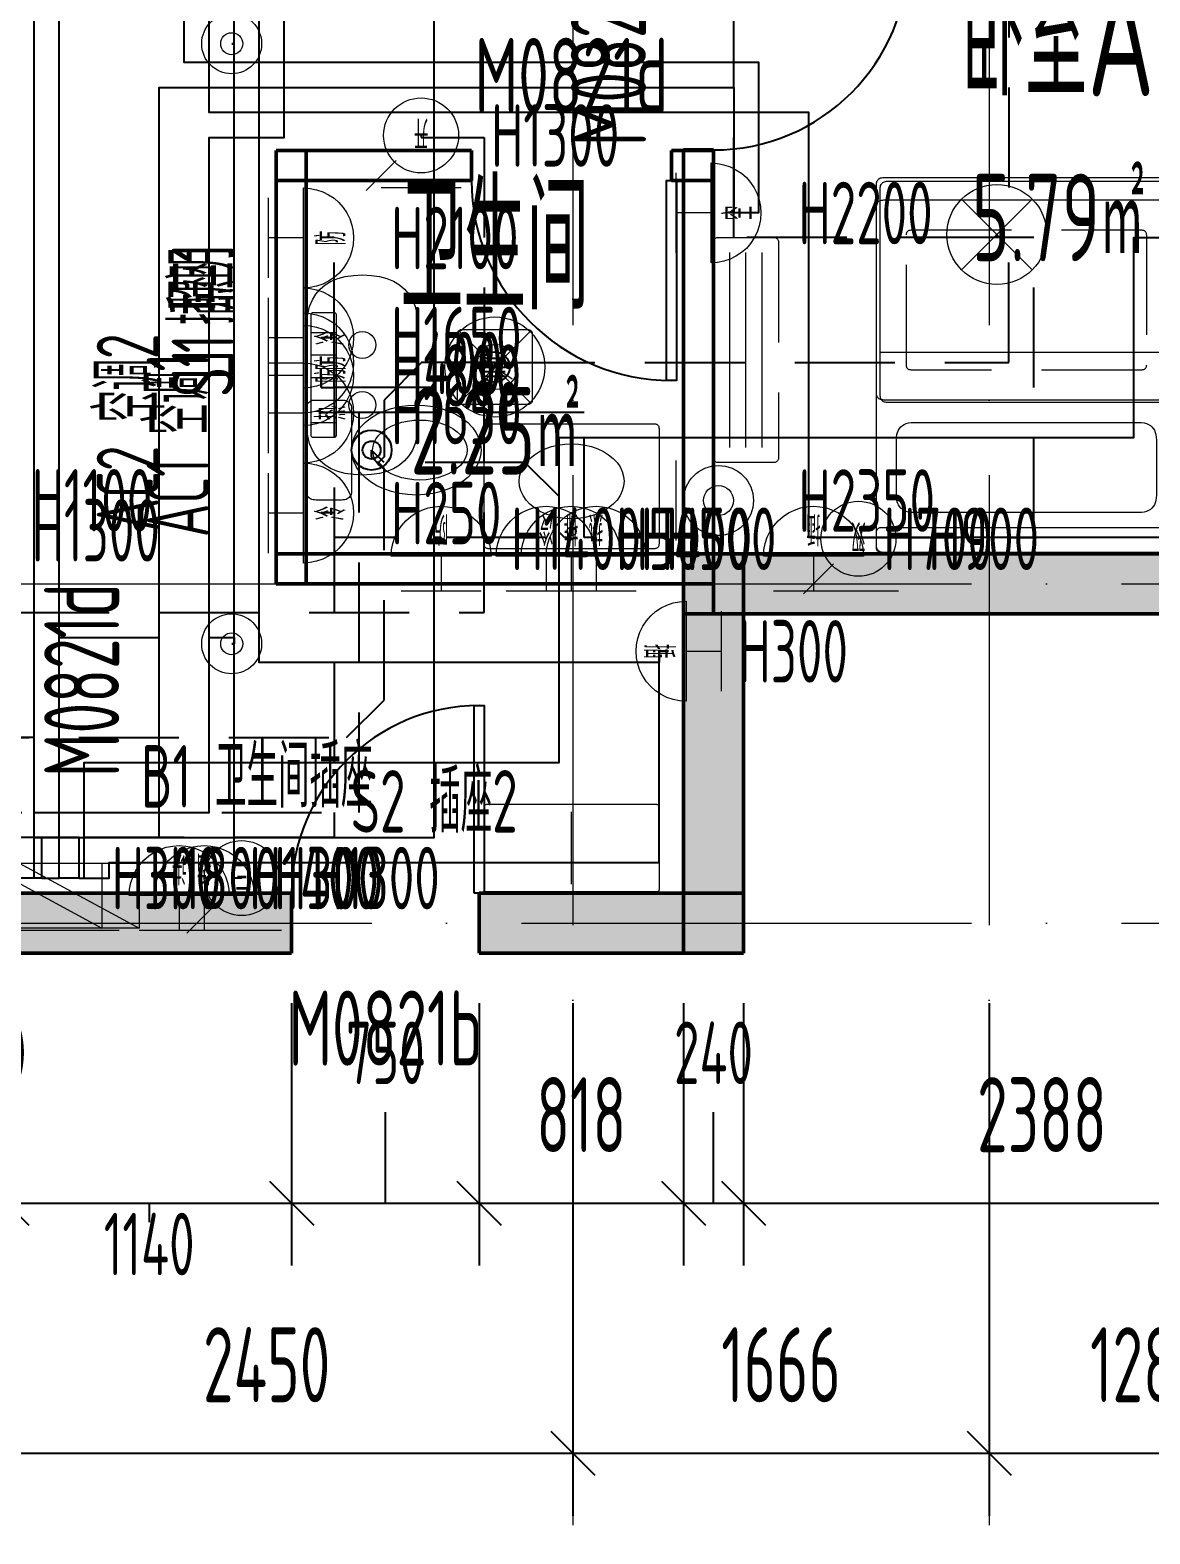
# Model space of a CAD drawing. Header units: millimetres. Extents: x -26062 to 33338, y -26608 to 15392.
# Drawn here: x 2533 to 7014, y -12535 to -6520 of the extents above; entities that cross this region are included whole.
import ezdxf
from ezdxf.enums import TextEntityAlignment as Align

# ---------------------------------------------------------------- set-up
doc = ezdxf.new("R2010")
doc.units = ezdxf.units.MM
doc.header["$LTSCALE"] = 100
doc.linetypes.add('CENTER', pattern=[24, 18, -3, 0, -3])
doc.linetypes.add('DASHED', pattern=[6, 4, -2])
for name, color, linetype, lineweight in [('AXIS', 1, 'CENTER', 13), ('DIM', 3, 'CONTINUOUS', 13), ('DOOR', 4, 'CONTINUOUS', 25), ('ELEC', 6, 'CONTINUOUS', 18), ('FURN', 8, 'CONTINUOUS', 13), ('MEP-COLD', 4, 'CONTINUOUS', 25), ('MEP-DRAIN', 8, 'DASHED', 25), ('MEP-HOT', 6, 'CONTINUOUS', 25), ('MEP-LIGHT', 30, 'CONTINUOUS', 25), ('MEP-POWER', 1, 'CONTINUOUS', 25), ('MEP-WEAK', 5, 'CONTINUOUS', 25), ('ROOM-TEXT', 7, 'CONTINUOUS', 25), ('STRUCT', 7, 'CONTINUOUS', 25), ('WALL', 7, 'CONTINUOUS', 50), ('WALL-HATCH', 7, 'CONTINUOUS', 13)]:
    doc.layers.add(name, color=color, linetype=linetype, lineweight=lineweight)
doc.styles.add('HZ', font='gbenor.shx', dxfattribs={"width": 0.7, "bigfont": 'gbcbig.shx'})
doc.dimstyles.new('GB', dxfattribs={"dimscale": 100, "dimtxt": 3, "dimasz": 1.25, "dimexe": 2.5, "dimexo": 2, "dimgap": 1, "dimtad": 1, "dimdec": 0, "dimtxsty": 'HZ', "dimtsz": 1.25, "dimcen": 2.5, "dimazin": 3, "dimtfac": 1, "dimtmove": 1, "dimatfit": 3})

# ---------------------------------------------------------------- blocks, each defined once
blk = doc.blocks.new('家具-单人床1.2m-10')
at = {"color": 0, "lineweight": -2}
blk.add_line((-585, -50), (585, -50), dxfattribs=at)
for points in [[(-570, 750), (570, 750), (574.79, 749.79), (579.17, 749.17), (583.13, 748.13), (586.67, 746.67), (589.79, 744.79), (592.5, 742.5), (594.79, 739.79), (596.67, 736.67), (598.13, 733.13), (599.17, 729.17), (599.79, 724.79), (600, 720), (600, -720), (599.79, -724.79), (599.17, -729.17), (598.13, -733.12), (596.67, -736.67), (594.79, -739.79), (592.5, -742.5), (589.79, -744.79), (586.67, -746.67), (583.13, -748.12), (579.17, -749.17), (574.79, -749.79), (570, -750), (-570, -750), (-574.79, -749.79), (-579.17, -749.17), (-583.12, -748.12), (-586.67, -746.67), (-589.79, -744.79), (-592.5, -742.5), (-594.79, -739.79), (-596.67, -736.67), (-598.12, -733.12), (-599.17, -729.17), (-599.79, -724.79), (-600, -720), (-600, 720), (-599.79, 724.79), (-599.17, 729.17), (-598.12, 733.13), (-596.67, 736.67), (-594.79, 739.79), (-592.5, 742.5), (-589.79, 744.79), (-586.67, 746.67), (-583.12, 748.13), (-579.17, 749.17), (-574.79, 749.79)], [(-580, 750), (580, 750), (583.19, 749.86), (586.11, 749.44), (588.75, 748.75), (591.11, 747.78), (593.19, 746.53), (595, 745), (596.53, 743.19), (597.78, 741.11), (598.75, 738.75), (599.44, 736.11), (599.86, 733.19), (600, 730), (600, 670), (599.86, 666.81), (599.44, 663.89), (598.75, 661.25), (597.78, 658.89), (596.53, 656.81), (595, 655), (593.19, 653.47), (591.11, 652.22), (588.75, 651.25), (586.11, 650.56), (583.19, 650.14), (580, 650), (-580, 650), (-583.19, 650.14), (-586.11, 650.56), (-588.75, 651.25), (-591.11, 652.22), (-593.19, 653.47), (-595, 655), (-596.53, 656.81), (-597.78, 658.89), (-598.75, 661.25), (-599.44, 663.89), (-599.86, 666.81), (-600, 670), (-600, 730), (-599.86, 733.19), (-599.44, 736.11), (-598.75, 738.75), (-597.78, 741.11), (-596.53, 743.19), (-595, 745), (-593.19, 746.53), (-591.11, 747.78), (-588.75, 748.75), (-586.11, 749.44), (-583.19, 749.86)], [(-450, 590), (450, 590), (461.18, 589.51), (471.39, 588.06), (480.63, 585.63), (488.89, 582.22), (496.18, 577.85), (502.5, 572.5), (507.85, 566.18), (512.22, 558.89), (515.63, 550.63), (518.06, 541.39), (519.51, 531.18), (520, 520), (520, 300), (519.51, 288.82), (518.06, 278.61), (515.63, 269.38), (512.22, 261.11), (507.85, 253.82), (502.5, 247.5), (496.18, 242.15), (488.89, 237.78), (480.63, 234.38), (471.39, 231.94), (461.18, 230.49), (450, 230), (-450, 230), (-461.18, 230.49), (-471.39, 231.94), (-480.62, 234.38), (-488.89, 237.78), (-496.18, 242.15), (-502.5, 247.5), (-507.85, 253.82), (-512.22, 261.11), (-515.62, 269.38), (-518.06, 278.61), (-519.51, 288.82), (-520, 300), (-520, 520), (-519.51, 531.18), (-518.06, 541.39), (-515.62, 550.63), (-512.22, 558.89), (-507.85, 566.18), (-502.5, 572.5), (-496.18, 577.85), (-488.89, 582.22), (-480.62, 585.63), (-471.39, 588.06), (-461.18, 589.51)], [(-555, 150), (555, 150), (559.79, 149.79), (564.17, 149.17), (568.13, 148.13), (571.67, 146.67), (574.79, 144.79), (577.5, 142.5), (579.79, 139.79), (581.67, 136.67), (583.13, 133.13), (584.17, 129.17), (584.79, 124.79), (585, 120), (585, -705), (584.79, -709.79), (584.17, -714.17), (583.13, -718.12), (581.67, -721.67), (579.79, -724.79), (577.5, -727.5), (574.79, -729.79), (571.67, -731.67), (568.13, -733.12), (564.17, -734.17), (559.79, -734.79), (555, -735), (-555, -735), (-559.79, -734.79), (-564.17, -734.17), (-568.12, -733.12), (-571.67, -731.67), (-574.79, -729.79), (-577.5, -727.5), (-579.79, -724.79), (-581.67, -721.67), (-583.12, -718.12), (-584.17, -714.17), (-584.79, -709.79), (-585, -705), (-585, 120), (-584.79, 124.79), (-584.17, 129.17), (-583.12, 133.13), (-581.67, 136.67), (-579.79, 139.79), (-577.5, 142.5), (-574.79, 144.79), (-571.67, 146.67), (-568.12, 148.13), (-564.17, 149.17), (-559.79, 149.79)]]:
    blk.add_lwpolyline(points, close=True, dxfattribs=at)
blk = doc.blocks.new('家具-挂机空调-3')
at = {"color": 0, "lineweight": -2}
for p, q in [((-390, 65), (390, 65)), ((-390, 0), (390, 0)), ((-390, -65), (390, -65))]:
    blk.add_line(p, q, dxfattribs=at)
at = {"color": 0, "linetype": 'DASHED', "lineweight": -2}
blk.add_lwpolyline([(-430, 130), (430, 130), (433.19, 129.86), (436.11, 129.44), (438.75, 128.75), (441.11, 127.78), (443.19, 126.53), (445, 125), (446.53, 123.19), (447.78, 121.11), (448.75, 118.75), (449.44, 116.11), (449.86, 113.19), (450, 110), (450, -110), (449.86, -113.19), (449.44, -116.11), (448.75, -118.75), (447.78, -121.11), (446.53, -123.19), (445, -125), (443.19, -126.53), (441.11, -127.78), (438.75, -128.75), (436.11, -129.44), (433.19, -129.86), (430, -130), (-430, -130), (-433.19, -129.86), (-436.11, -129.44), (-438.75, -128.75), (-441.11, -127.78), (-443.19, -126.53), (-445, -125), (-446.53, -123.19), (-447.78, -121.11), (-448.75, -118.75), (-449.44, -116.11), (-449.86, -113.19), (-450, -110), (-450, 110), (-449.86, 113.19), (-449.44, 116.11), (-448.75, 118.75), (-447.78, 121.11), (-446.53, 123.19), (-445, 125), (-443.19, 126.53), (-441.11, 127.78), (-438.75, 128.75), (-436.11, 129.44), (-433.19, 129.86)], close=True, dxfattribs=at)
blk = doc.blocks.new('家具-地毯-12')
at = {"color": 0, "lineweight": -2}
blk.add_lwpolyline([(-570, 400), (570, 400), (574.79, 399.79), (579.17, 399.17), (583.13, 398.13), (586.67, 396.67), (589.79, 394.79), (592.5, 392.5), (594.79, 389.79), (596.67, 386.67), (598.13, 383.13), (599.17, 379.17), (599.79, 374.79), (600, 370), (600, -370), (599.79, -374.79), (599.17, -379.17), (598.13, -383.12), (596.67, -386.67), (594.79, -389.79), (592.5, -392.5), (589.79, -394.79), (586.67, -396.67), (583.13, -398.12), (579.17, -399.17), (574.79, -399.79), (570, -400), (-570, -400), (-574.79, -399.79), (-579.17, -399.17), (-583.12, -398.12), (-586.67, -396.67), (-589.79, -394.79), (-592.5, -392.5), (-594.79, -389.79), (-596.67, -386.67), (-598.12, -383.12), (-599.17, -379.17), (-599.79, -374.79), (-600, -370), (-600, 370), (-599.79, 374.79), (-599.17, 379.17), (-598.12, 383.13), (-596.67, 386.67), (-594.79, 389.79), (-592.5, 392.5), (-589.79, 394.79), (-586.67, 396.67), (-583.12, 398.13), (-579.17, 399.17), (-574.79, 399.79)], close=True, dxfattribs=at)
at = {"color": 0, "linetype": 'DASHED', "lineweight": -2}
blk.add_lwpolyline([(-460, 280), (460, 280), (463.19, 279.86), (466.11, 279.44), (468.75, 278.75), (471.11, 277.78), (473.19, 276.53), (475, 275), (476.53, 273.19), (477.78, 271.11), (478.75, 268.75), (479.44, 266.11), (479.86, 263.19), (480, 260), (480, -260), (479.86, -263.19), (479.44, -266.11), (478.75, -268.75), (477.78, -271.11), (476.53, -273.19), (475, -275), (473.19, -276.53), (471.11, -277.78), (468.75, -278.75), (466.11, -279.44), (463.19, -279.86), (460, -280), (-460, -280), (-463.19, -279.86), (-466.11, -279.44), (-468.75, -278.75), (-471.11, -277.78), (-473.19, -276.53), (-475, -275), (-476.53, -273.19), (-477.78, -271.11), (-478.75, -268.75), (-479.44, -266.11), (-479.86, -263.19), (-480, -260), (-480, 260), (-479.86, 263.19), (-479.44, 266.11), (-478.75, 268.75), (-477.78, 271.11), (-476.53, 273.19), (-475, 275), (-473.19, 276.53), (-471.11, 277.78), (-468.75, 278.75), (-466.11, 279.44), (-463.19, 279.86)], close=True, dxfattribs=at)
blk = doc.blocks.new('家具-鞋柜-20')
at = {"color": 0, "lineweight": -2}
blk.add_line((0, 145), (0, -145), dxfattribs=at)
blk.add_lwpolyline([(-340, 175), (340, 175), (341.6, 174.93), (343.06, 174.72), (344.38, 174.38), (345.56, 173.89), (346.6, 173.26), (347.5, 172.5), (348.26, 171.6), (348.89, 170.56), (349.38, 169.38), (349.72, 168.06), (349.93, 166.6), (350, 165), (350, -165), (349.93, -166.6), (349.72, -168.06), (349.38, -169.37), (348.89, -170.56), (348.26, -171.6), (347.5, -172.5), (346.6, -173.26), (345.56, -173.89), (344.38, -174.37), (343.06, -174.72), (341.6, -174.93), (340, -175), (-340, -175), (-341.6, -174.93), (-343.06, -174.72), (-344.37, -174.37), (-345.56, -173.89), (-346.6, -173.26), (-347.5, -172.5), (-348.26, -171.6), (-348.89, -170.56), (-349.37, -169.37), (-349.72, -168.06), (-349.93, -166.6), (-350, -165), (-350, 165), (-349.93, 166.6), (-349.72, 168.06), (-349.37, 169.38), (-348.89, 170.56), (-348.26, 171.6), (-347.5, 172.5), (-346.6, 173.26), (-345.56, 173.89), (-344.37, 174.38), (-343.06, 174.72), (-341.6, 174.93)], close=True, dxfattribs=at)
blk = doc.blocks.new('家具-马桶-22')
at = {"color": 0, "lineweight": -2}
for points in [[(-160, 350), (160, 350), (166.39, 349.72), (172.22, 348.89), (177.5, 347.5), (182.22, 345.56), (186.39, 343.06), (190, 340), (193.06, 336.39), (195.56, 332.22), (197.5, 327.5), (198.89, 322.22), (199.72, 316.39), (200, 310), (200, 208), (199.72, 201.61), (198.89, 195.78), (197.5, 190.5), (195.56, 185.78), (193.06, 181.61), (190, 178), (186.39, 174.94), (182.22, 172.44), (177.5, 170.5), (172.22, 169.11), (166.39, 168.28), (160, 168), (-160, 168), (-166.39, 168.28), (-172.22, 169.11), (-177.5, 170.5), (-182.22, 172.44), (-186.39, 174.94), (-190, 178), (-193.06, 181.61), (-195.56, 185.78), (-197.5, 190.5), (-198.89, 195.78), (-199.72, 201.61), (-200, 208), (-200, 310), (-199.72, 316.39), (-198.89, 322.22), (-197.5, 327.5), (-195.56, 332.22), (-193.06, 336.39), (-190, 340), (-186.39, 343.06), (-182.22, 345.56), (-177.5, 347.5), (-172.22, 348.89), (-166.39, 349.72)], [(180, -91), (178.46, -124.81), (173.87, -158.03), (166.3, -190.12), (155.88, -220.5), (142.8, -248.67), (127.28, -274.14), (109.58, -296.48), (90, -315.3), (68.88, -330.28), (46.59, -341.17), (23.49, -347.78), (0, -350), (-23.49, -347.78), (-46.59, -341.17), (-68.88, -330.28), (-90, -315.3), (-109.58, -296.48), (-127.28, -274.14), (-142.8, -248.67), (-155.88, -220.5), (-166.3, -190.12), (-173.87, -158.03), (-178.46, -124.81), (-180, -91), (-178.46, -57.19), (-173.87, -23.97), (-166.3, 8.12), (-155.88, 38.5), (-142.8, 66.67), (-127.28, 92.14), (-109.58, 114.48), (-90, 133.3), (-68.88, 148.28), (-46.59, 159.17), (-23.49, 165.78), (0, 168), (23.49, 165.78), (46.59, 159.17), (68.88, 148.28), (90, 133.3), (109.58, 114.48), (127.28, 92.14), (142.8, 66.67), (155.88, 38.5), (166.3, 8.12), (173.87, -23.97), (178.46, -57.19)], [(120, -105), (118.97, -129.67), (115.91, -153.92), (110.87, -177.33), (103.92, -199.5), (95.2, -220.06), (84.85, -238.64), (73.05, -254.94), (60, -268.68), (45.92, -279.61), (31.06, -287.56), (15.66, -292.38), (0, -294), (-15.66, -292.38), (-31.06, -287.56), (-45.92, -279.61), (-60, -268.68), (-73.05, -254.94), (-84.85, -238.64), (-95.2, -220.06), (-103.92, -199.5), (-110.87, -177.33), (-115.91, -153.92), (-118.97, -129.67), (-120, -105), (-118.97, -80.33), (-115.91, -56.08), (-110.87, -32.67), (-103.92, -10.5), (-95.2, 10.06), (-84.85, 28.64), (-73.05, 44.94), (-60, 58.68), (-45.92, 69.61), (-31.06, 77.56), (-15.66, 82.38), (0, 84), (15.66, 82.38), (31.06, 77.56), (45.92, 69.61), (60, 58.68), (73.05, 44.94), (84.85, 28.64), (95.2, 10.06), (103.92, -10.5), (110.87, -32.67), (115.91, -56.08), (118.97, -80.33)]]:
    blk.add_lwpolyline(points, close=True, dxfattribs=at)
blk = doc.blocks.new('家具-浴室柜-23')
at = {"color": 0, "lineweight": -2}
blk.add_line((-297.5, 275), (297.5, 275), dxfattribs=at)
for points in [[(-330, 250), (330, 250), (333.19, 249.86), (336.11, 249.44), (338.75, 248.75), (341.11, 247.78), (343.19, 246.53), (345, 245), (346.53, 243.19), (347.78, 241.11), (348.75, 238.75), (349.44, 236.11), (349.86, 233.19), (350, 230), (350, -230), (349.86, -233.19), (349.44, -236.11), (348.75, -238.75), (347.78, -241.11), (346.53, -243.19), (345, -245), (343.19, -246.53), (341.11, -247.78), (338.75, -248.75), (336.11, -249.44), (333.19, -249.86), (330, -250), (-330, -250), (-333.19, -249.86), (-336.11, -249.44), (-338.75, -248.75), (-341.11, -247.78), (-343.19, -246.53), (-345, -245), (-346.53, -243.19), (-347.78, -241.11), (-348.75, -238.75), (-349.44, -236.11), (-349.86, -233.19), (-350, -230), (-350, 230), (-349.86, 233.19), (-349.44, 236.11), (-348.75, 238.75), (-347.78, 241.11), (-346.53, 243.19), (-345, 245), (-343.19, 246.53), (-341.11, 247.78), (-338.75, 248.75), (-336.11, 249.44), (-333.19, 249.86)], [(210, -20), (208.2, -39.58), (202.84, -58.82), (194.01, -77.4), (181.87, -95), (166.6, -111.31), (148.49, -126.07), (127.84, -139), (105, -149.9), (80.36, -158.58), (54.35, -164.89), (27.41, -168.72), (0, -170), (-27.41, -168.72), (-54.35, -164.89), (-80.36, -158.58), (-105, -149.9), (-127.84, -139), (-148.49, -126.07), (-166.6, -111.31), (-181.87, -95), (-194.01, -77.4), (-202.84, -58.82), (-208.2, -39.58), (-210, -20), (-208.2, -0.42), (-202.84, 18.82), (-194.01, 37.4), (-181.87, 55), (-166.6, 71.31), (-148.49, 86.07), (-127.84, 99), (-105, 109.9), (-80.36, 118.58), (-54.35, 124.89), (-27.41, 128.72), (0, 130), (27.41, 128.72), (54.35, 124.89), (80.36, 118.58), (105, 109.9), (127.84, 99), (148.49, 86.07), (166.6, 71.31), (181.87, 55), (194.01, 37.4), (202.84, 18.82), (208.2, -0.42)]]:
    blk.add_lwpolyline(points, close=True, dxfattribs=at)
blk.add_circle((0, 180), 18, dxfattribs=at)
blk = doc.blocks.new('家具-电热水器-24')
at = {"color": 0, "linetype": 'DASHED', "lineweight": -2}
blk.add_lwpolyline([(-175, 225), (175, 225), (210.94, 223.44), (243.75, 218.75), (273.44, 210.94), (300, 200), (323.44, 185.94), (343.75, 168.75), (360.94, 148.44), (375, 125), (385.94, 98.44), (393.75, 68.75), (398.44, 35.94), (400, 0), (398.44, -35.94), (393.75, -68.75), (385.94, -98.44), (375, -125), (360.94, -148.44), (343.75, -168.75), (323.44, -185.94), (300, -200), (273.44, -210.94), (243.75, -218.75), (210.94, -223.44), (175, -225), (-175, -225), (-210.94, -223.44), (-243.75, -218.75), (-273.44, -210.94), (-300, -200), (-323.44, -185.94), (-343.75, -168.75), (-360.94, -148.44), (-375, -125), (-385.94, -98.44), (-393.75, -68.75), (-398.44, -35.94), (-400, 0), (-398.44, 35.94), (-393.75, 68.75), (-385.94, 98.44), (-375, 125), (-360.94, 148.44), (-343.75, 168.75), (-323.44, 185.94), (-300, 200), (-273.44, 210.94), (-243.75, 218.75), (-210.94, 223.44)], close=True, dxfattribs=at)
at = {"color": 0, "lineweight": -2}
for centre in [(-120, 0), (120, 0)]:
    blk.add_circle(centre, 54, dxfattribs=at)
blk = doc.blocks.new('家具-风暖浴霸-25')
at = {"color": 0, "lineweight": -2}
for q in [(47.43, 69.33), (-69.33, 47.43), (-47.43, -69.33), (69.33, -47.43)]:
    blk.add_line((0, 0), q, dxfattribs=at)
at = {"color": 0, "linetype": 'DASHED', "lineweight": -2}
blk.add_lwpolyline([(-130, 150), (130, 150), (133.19, 149.86), (136.11, 149.44), (138.75, 148.75), (141.11, 147.78), (143.19, 146.53), (145, 145), (146.53, 143.19), (147.78, 141.11), (148.75, 138.75), (149.44, 136.11), (149.86, 133.19), (150, 130), (150, -130), (149.86, -133.19), (149.44, -136.11), (148.75, -138.75), (147.78, -141.11), (146.53, -143.19), (145, -145), (143.19, -146.53), (141.11, -147.78), (138.75, -148.75), (136.11, -149.44), (133.19, -149.86), (130, -150), (-130, -150), (-133.19, -149.86), (-136.11, -149.44), (-138.75, -148.75), (-141.11, -147.78), (-143.19, -146.53), (-145, -145), (-146.53, -143.19), (-147.78, -141.11), (-148.75, -138.75), (-149.44, -136.11), (-149.86, -133.19), (-150, -130), (-150, 130), (-149.86, 133.19), (-149.44, 136.11), (-148.75, 138.75), (-147.78, 141.11), (-146.53, 143.19), (-145, 145), (-143.19, 146.53), (-141.11, 147.78), (-138.75, 148.75), (-136.11, 149.44), (-133.19, 149.86)], close=True, dxfattribs=at)
at = {"color": 0, "lineweight": -2}
blk.add_circle((0, 0), 90, dxfattribs=at)
blk = doc.blocks.new('家具-电热毛巾架-26')
at = {"color": 0, "lineweight": -2}
for p, q in [((-190, 50), (-190, -50)), ((-100, 50), (-100, -50)), ((-10, 50), (-10, -50)), ((80, 50), (80, -50)), ((170, 50), (170, -50))]:
    blk.add_line(p, q, dxfattribs=at)
blk.add_lwpolyline([(-240, 50), (240, 50), (241.6, 49.93), (243.06, 49.72), (244.38, 49.38), (245.56, 48.89), (246.6, 48.26), (247.5, 47.5), (248.26, 46.6), (248.89, 45.56), (249.38, 44.38), (249.72, 43.06), (249.93, 41.6), (250, 40), (250, -40), (249.93, -41.6), (249.72, -43.06), (249.38, -44.37), (248.89, -45.56), (248.26, -46.6), (247.5, -47.5), (246.6, -48.26), (245.56, -48.89), (244.38, -49.37), (243.06, -49.72), (241.6, -49.93), (240, -50), (-240, -50), (-241.6, -49.93), (-243.06, -49.72), (-244.37, -49.37), (-245.56, -48.89), (-246.6, -48.26), (-247.5, -47.5), (-248.26, -46.6), (-248.89, -45.56), (-249.37, -44.37), (-249.72, -43.06), (-249.93, -41.6), (-250, -40), (-250, 40), (-249.93, 41.6), (-249.72, 43.06), (-249.37, 44.38), (-248.89, 45.56), (-248.26, 46.6), (-247.5, 47.5), (-246.6, 48.26), (-245.56, 48.89), (-244.37, 49.38), (-243.06, 49.72), (-241.6, 49.93)], close=True, dxfattribs=at)
blk = doc.blocks.new('*D38')
at = {"color": 0, "lineweight": -2}
for p, q in [((2320, -10412), (2320, -11462)), ((2440, -10412), (2440, -11462)), ((2380, -11212), (2380, -10848.36)), ((2231.61, -11123.61), (2408.39, -11300.39)), ((2351.61, -11123.61), (2528.39, -11300.39)), ((2320, -11212), (2440, -11212))]:
    blk.add_line(p, q, dxfattribs=at)
at = {"color": 0, "lineweight": -2, "style": 'HZ', "width": 0.7}
blk.add_text('120', height=250, dxfattribs=at).set_placement((2380, -10810.86), align=Align.BOTTOM_CENTER)
blk = doc.blocks.new('*D39')
at = {"color": 0, "lineweight": -2}
for p, q in [((2440, -10412), (2440, -11462)), ((3580, -10412), (3580, -11462)), ((2351.61, -11123.61), (2528.39, -11300.39)), ((3491.61, -11123.61), (3668.39, -11300.39)), ((2440, -11212), (3580, -11212)), ((3010, -11212), (3010, -11288.14))]:
    blk.add_line(p, q, dxfattribs=at)
at = {"color": 0, "lineweight": -2, "style": 'HZ', "width": 0.7}
blk.add_text('1140', height=250, dxfattribs=at).set_placement((3010, -11575.64), align=Align.BOTTOM_CENTER)
blk = doc.blocks.new('*D40')
at = {"color": 0, "lineweight": -2}
for p, q in [((3580, -10412), (3580, -11462)), ((4330, -10412), (4330, -11462)), ((3955, -11212), (3955, -10848.36)), ((3491.61, -11123.61), (3668.39, -11300.39)), ((4241.61, -11123.61), (4418.39, -11300.39)), ((3580, -11212), (4330, -11212))]:
    blk.add_line(p, q, dxfattribs=at)
at = {"color": 0, "lineweight": -2, "style": 'HZ', "width": 0.7}
blk.add_text('750', height=250, dxfattribs=at).set_placement((3955, -10810.86), align=Align.BOTTOM_CENTER)
blk = doc.blocks.new('*D41')
at = {"color": 0, "lineweight": -2}
for p, q in [((4330, -10412), (4330, -11462)), ((5148, -10412), (5148, -11462)), ((4241.61, -11123.61), (4418.39, -11300.39)), ((5059.61, -11123.61), (5236.39, -11300.39)), ((4330, -11212), (5148, -11212))]:
    blk.add_line(p, q, dxfattribs=at)
at = {"color": 0, "lineweight": -2, "style": 'HZ', "width": 0.7}
blk.add_text('818', height=300, dxfattribs=at).set_placement((4739, -11098.36), align=Align.BOTTOM_CENTER)
blk = doc.blocks.new('*D42')
at = {"color": 0, "lineweight": -2}
for p, q in [((5148, -10412), (5148, -11462)), ((5388, -10412), (5388, -11462)), ((5268, -11212), (5268, -10848.36)), ((5059.61, -11123.61), (5236.39, -11300.39)), ((5299.61, -11123.61), (5476.39, -11300.39)), ((5148, -11212), (5388, -11212))]:
    blk.add_line(p, q, dxfattribs=at)
at = {"color": 0, "lineweight": -2, "style": 'HZ', "width": 0.7}
blk.add_text('240', height=250, dxfattribs=at).set_placement((5268, -10810.86), align=Align.BOTTOM_CENTER)
blk = doc.blocks.new('*D43')
at = {"color": 0, "lineweight": -2}
for p, q in [((5388, -10412), (5388, -11462)), ((7776, -10412), (7776, -11462)), ((5299.61, -11123.61), (5476.39, -11300.39)), ((7687.61, -11123.61), (7864.39, -11300.39)), ((5388, -11212), (7776, -11212))]:
    blk.add_line(p, q, dxfattribs=at)
at = {"color": 0, "lineweight": -2, "style": 'HZ', "width": 0.7}
blk.add_text('2388', height=300, dxfattribs=at).set_placement((6582, -11098.36), align=Align.BOTTOM_CENTER)
blk = doc.blocks.new('*D44')
at = {"color": 0, "lineweight": -2}
for p, q in [((0, -10412), (0, -13462)), ((7776, -10412), (7776, -13462)), ((-88.39, -13123.61), (88.39, -13300.39)), ((7687.61, -13123.61), (7864.39, -13300.39)), ((0, -13212), (7776, -13212))]:
    blk.add_line(p, q, dxfattribs=at)
at = {"color": 0, "lineweight": -2, "style": 'HZ', "width": 0.7}
blk.add_text('7776', height=300, dxfattribs=at).set_placement((3888, -13098.36), align=Align.BOTTOM_CENTER)
blk = doc.blocks.new('*D57')
at = {"color": 0, "lineweight": -2}
for p, q in [((2255, -10412), (2255, -12462)), ((4705, -10412), (4705, -12462)), ((2166.61, -12123.61), (2343.39, -12300.39)), ((4616.61, -12123.61), (4793.39, -12300.39)), ((2255, -12212), (4705, -12212))]:
    blk.add_line(p, q, dxfattribs=at)
at = {"color": 0, "lineweight": -2, "style": 'HZ', "width": 0.7}
blk.add_text('2450', height=300, dxfattribs=at).set_placement((3480, -12098.36), align=Align.BOTTOM_CENTER)
blk = doc.blocks.new('*D59')
at = {"color": 0, "lineweight": -2}
for p, q in [((4705, -10412), (4705, -12462)), ((6371, -10412), (6371, -12462)), ((4616.61, -12123.61), (4793.39, -12300.39)), ((6282.61, -12123.61), (6459.39, -12300.39)), ((4705, -12212), (6371, -12212))]:
    blk.add_line(p, q, dxfattribs=at)
at = {"color": 0, "lineweight": -2, "style": 'HZ', "width": 0.7}
blk.add_text('1666', height=300, dxfattribs=at).set_placement((5538, -12098.36), align=Align.BOTTOM_CENTER)
blk = doc.blocks.new('*D61')
at = {"color": 0, "lineweight": -2}
for p, q in [((6371, -10412), (6371, -12462)), ((7656, -10412), (7656, -12462)), ((6282.61, -12123.61), (6459.39, -12300.39)), ((7567.61, -12123.61), (7744.39, -12300.39)), ((6371, -12212), (7656, -12212))]:
    blk.add_line(p, q, dxfattribs=at)
at = {"color": 0, "lineweight": -2, "style": 'HZ', "width": 0.7}
blk.add_text('1285', height=300, dxfattribs=at).set_placement((7013.5, -12098.36), align=Align.BOTTOM_CENTER)

msp = doc.modelspace()

# ---------------------------------------------------------------- hatches: boundary and pattern name
at = {"layer": 'WALL-HATCH'}
for points in [[(5148, -8615), (5388, -8615), (5388, -8855), (5148, -8855)], [(5148, -8615), (7776, -8615), (7776, -8855), (5148, -8855)], [(5388, -8615), (5388, -10212), (5148, -10212), (5148, -8615)], [(2320, -9972), (3580, -9972), (3580, -10212), (2320, -10212)], [(4330, -9972), (5388, -9972), (5388, -10212), (4330, -10212)]]:
    msp.add_hatch(color=256, dxfattribs=at).paths.add_polyline_path(points)

# ---------------------------------------------------------------- linework, layer by layer
at = {"layer": 'AXIS'}
for p, q in [((4705, 3700), (4705, -13912)), ((6371, 3700), (6371, -13912)), ((-2700, -8735), (11476, -8735)), ((-2700, -10092), (11476, -10092))]:
    msp.add_line(p, q, dxfattribs=at)
at = {"layer": 'DOOR'}
for p, q in [((4300, -7002), (4300, -7122)), ((5100, -7002), (5100, -7122)), ((5268, -7000), (5148, -7000)), ((3580, -9972), (3580, -10212)), ((4330, -9972), (4330, -10212))]:
    msp.add_line(p, q, dxfattribs=at)
for points in [[(5120, -7122), (5120, -7922), (5080, -7922), (5080, -7122)], [(4310, -9972), (4310, -9222), (4350, -9222), (4350, -9972)]]:
    msp.add_lwpolyline(points, close=True, dxfattribs=at)
for centre, radius, start, end in [((5268, -6220), 780, 270, 0), ((5100, -7122), 800, 180, 270), ((4330, -9972), 750, 90, 180)]:
    msp.add_arc(centre, radius, start, end, dxfattribs=at)
at = {"layer": 'ELEC'}
for p, q in [((3998, -7042), (3878, -7162)), ((5118, -7412), (5118, -7092)), ((4258, -7152), (3938, -7152)), ((3488, -7512), (3488, -7192)), ((6262, -7198), (6542, -7478)), ((6542, -7198), (6262, -7478)), ((5258, -7252), (5118, -7252)), ((3628, -7352), (3488, -7352)), ((3488, -7912), (3488, -7592)), ((3488, -8012), (3488, -7692)), ((3488, -8062), (3488, -7742)), ((3628, -7752), (3488, -7752)), ((4253, -7728), (4533, -8008)), ((4533, -7728), (4253, -8008)), ((3628, -7852), (3488, -7852)), ((3488, -8212), (3488, -7892)), ((3628, -7902), (3488, -7902)), ((3628, -8052), (3488, -8052)), ((3488, -8612), (3488, -8292)), ((5118, -8562), (5118, -8242)), ((3628, -8452), (3488, -8452)), ((4178, -8625), (4178, -8765)), ((4598, -8625), (4598, -8765)), ((4698, -8625), (4698, -8765)), ((4798, -8625), (4798, -8765)), ((5748, -8655), (5628, -8775)), ((5668, -8625), (5668, -8765)), ((4338, -8765), (4018, -8765)), ((4758, -8765), (4438, -8765)), ((4858, -8765), (4538, -8765)), ((4958, -8765), (4638, -8765)), ((5828, -8765), (5508, -8765)), ((6008, -8765), (5688, -8765)), ((5298, -8845), (5298, -9165)), ((5158, -9005), (5298, -9005)), ((3130, -9982), (3130, -10122)), ((3230, -9982), (3230, -10122)), ((3280, -10012), (3160, -10132)), ((2740, -10122), (2420, -10122)), ((2890, -10122), (2570, -10122)), ((3290, -10122), (2970, -10122)), ((3390, -10122), (3070, -10122)), ((3540, -10122), (3220, -10122))]:
    msp.add_line(p, q, dxfattribs=at)
for points in [[(5258, -7452), (5258, -7052), (5284.11, -7053.71), (5309.76, -7058.81), (5334.54, -7067.22), (5358, -7078.79), (5379.75, -7093.33), (5399.42, -7110.58), (5416.67, -7130.25), (5431.21, -7152), (5442.78, -7175.46), (5451.19, -7200.24), (5456.29, -7225.89), (5458, -7252), (5456.29, -7278.11), (5451.19, -7303.76), (5442.78, -7328.54), (5431.21, -7352), (5416.67, -7373.75), (5399.42, -7393.42), (5379.75, -7410.67), (5358, -7425.21), (5334.54, -7436.78), (5309.76, -7445.19), (5284.11, -7450.29)], [(3628, -7552), (3628, -7152), (3654.11, -7153.71), (3679.76, -7158.81), (3704.54, -7167.22), (3728, -7178.79), (3749.75, -7193.33), (3769.42, -7210.58), (3786.67, -7230.25), (3801.21, -7252), (3812.78, -7275.46), (3821.19, -7300.24), (3826.29, -7325.89), (3828, -7352), (3826.29, -7378.11), (3821.19, -7403.76), (3812.78, -7428.54), (3801.21, -7452), (3786.67, -7473.75), (3769.42, -7493.42), (3749.75, -7510.67), (3728, -7525.21), (3704.54, -7536.78), (3679.76, -7545.19), (3654.11, -7550.29)], [(3628, -7952), (3628, -7552), (3654.11, -7553.71), (3679.76, -7558.81), (3704.54, -7567.22), (3728, -7578.79), (3749.75, -7593.33), (3769.42, -7610.58), (3786.67, -7630.25), (3801.21, -7652), (3812.78, -7675.46), (3821.19, -7700.24), (3826.29, -7725.89), (3828, -7752), (3826.29, -7778.11), (3821.19, -7803.76), (3812.78, -7828.54), (3801.21, -7852), (3786.67, -7873.75), (3769.42, -7893.42), (3749.75, -7910.67), (3728, -7925.21), (3704.54, -7936.78), (3679.76, -7945.19), (3654.11, -7950.29)], [(3628, -8052), (3628, -7652), (3654.11, -7653.71), (3679.76, -7658.81), (3704.54, -7667.22), (3728, -7678.79), (3749.75, -7693.33), (3769.42, -7710.58), (3786.67, -7730.25), (3801.21, -7752), (3812.78, -7775.46), (3821.19, -7800.24), (3826.29, -7825.89), (3828, -7852), (3826.29, -7878.11), (3821.19, -7903.76), (3812.78, -7928.54), (3801.21, -7952), (3786.67, -7973.75), (3769.42, -7993.42), (3749.75, -8010.67), (3728, -8025.21), (3704.54, -8036.78), (3679.76, -8045.19), (3654.11, -8050.29)], [(3628, -8102), (3628, -7702), (3654.11, -7703.71), (3679.76, -7708.81), (3704.54, -7717.22), (3728, -7728.79), (3749.75, -7743.33), (3769.42, -7760.58), (3786.67, -7780.25), (3801.21, -7802), (3812.78, -7825.46), (3821.19, -7850.24), (3826.29, -7875.89), (3828, -7902), (3826.29, -7928.11), (3821.19, -7953.76), (3812.78, -7978.54), (3801.21, -8002), (3786.67, -8023.75), (3769.42, -8043.42), (3749.75, -8060.67), (3728, -8075.21), (3704.54, -8086.78), (3679.76, -8095.19), (3654.11, -8100.29)], [(3628, -8252), (3628, -7852), (3654.11, -7853.71), (3679.76, -7858.81), (3704.54, -7867.22), (3728, -7878.79), (3749.75, -7893.33), (3769.42, -7910.58), (3786.67, -7930.25), (3801.21, -7952), (3812.78, -7975.46), (3821.19, -8000.24), (3826.29, -8025.89), (3828, -8052), (3826.29, -8078.11), (3821.19, -8103.76), (3812.78, -8128.54), (3801.21, -8152), (3786.67, -8173.75), (3769.42, -8193.42), (3749.75, -8210.67), (3728, -8225.21), (3704.54, -8236.78), (3679.76, -8245.19), (3654.11, -8250.29)], [(3628, -8652), (3628, -8252), (3654.11, -8253.71), (3679.76, -8258.81), (3704.54, -8267.22), (3728, -8278.79), (3749.75, -8293.33), (3769.42, -8310.58), (3786.67, -8330.25), (3801.21, -8352), (3812.78, -8375.46), (3821.19, -8400.24), (3826.29, -8425.89), (3828, -8452), (3826.29, -8478.11), (3821.19, -8503.76), (3812.78, -8528.54), (3801.21, -8552), (3786.67, -8573.75), (3769.42, -8593.42), (3749.75, -8610.67), (3728, -8625.21), (3704.54, -8636.78), (3679.76, -8645.19), (3654.11, -8650.29)], [(4378, -8625), (3978, -8625), (3979.71, -8598.89), (3984.81, -8573.24), (3993.22, -8548.46), (4004.79, -8525), (4019.33, -8503.25), (4036.58, -8483.58), (4056.25, -8466.33), (4078, -8451.79), (4101.46, -8440.22), (4126.24, -8431.81), (4151.89, -8426.71), (4178, -8425), (4204.11, -8426.71), (4229.76, -8431.81), (4254.54, -8440.22), (4278, -8451.79), (4299.75, -8466.33), (4319.42, -8483.58), (4336.67, -8503.25), (4351.21, -8525), (4362.78, -8548.46), (4371.19, -8573.24), (4376.29, -8598.89)], [(4798, -8625), (4398, -8625), (4399.71, -8598.89), (4404.81, -8573.24), (4413.22, -8548.46), (4424.79, -8525), (4439.33, -8503.25), (4456.58, -8483.58), (4476.25, -8466.33), (4498, -8451.79), (4521.46, -8440.22), (4546.24, -8431.81), (4571.89, -8426.71), (4598, -8425), (4624.11, -8426.71), (4649.76, -8431.81), (4674.54, -8440.22), (4698, -8451.79), (4719.75, -8466.33), (4739.42, -8483.58), (4756.67, -8503.25), (4771.21, -8525), (4782.78, -8548.46), (4791.19, -8573.24), (4796.29, -8598.89)], [(4898, -8625), (4498, -8625), (4499.71, -8598.89), (4504.81, -8573.24), (4513.22, -8548.46), (4524.79, -8525), (4539.33, -8503.25), (4556.58, -8483.58), (4576.25, -8466.33), (4598, -8451.79), (4621.46, -8440.22), (4646.24, -8431.81), (4671.89, -8426.71), (4698, -8425), (4724.11, -8426.71), (4749.76, -8431.81), (4774.54, -8440.22), (4798, -8451.79), (4819.75, -8466.33), (4839.42, -8483.58), (4856.67, -8503.25), (4871.21, -8525), (4882.78, -8548.46), (4891.19, -8573.24), (4896.29, -8598.89)], [(4998, -8625), (4598, -8625), (4599.71, -8598.89), (4604.81, -8573.24), (4613.22, -8548.46), (4624.79, -8525), (4639.33, -8503.25), (4656.58, -8483.58), (4676.25, -8466.33), (4698, -8451.79), (4721.46, -8440.22), (4746.24, -8431.81), (4771.89, -8426.71), (4798, -8425), (4824.11, -8426.71), (4849.76, -8431.81), (4874.54, -8440.22), (4898, -8451.79), (4919.75, -8466.33), (4939.42, -8483.58), (4956.67, -8503.25), (4971.21, -8525), (4982.78, -8548.46), (4991.19, -8573.24), (4996.29, -8598.89)], [(5868, -8625), (5468, -8625), (5469.71, -8598.89), (5474.81, -8573.24), (5483.22, -8548.46), (5494.79, -8525), (5509.33, -8503.25), (5526.58, -8483.58), (5546.25, -8466.33), (5568, -8451.79), (5591.46, -8440.22), (5616.24, -8431.81), (5641.89, -8426.71), (5668, -8425), (5694.11, -8426.71), (5719.76, -8431.81), (5744.54, -8440.22), (5768, -8451.79), (5789.75, -8466.33), (5809.42, -8483.58), (5826.67, -8503.25), (5841.21, -8525), (5852.78, -8548.46), (5861.19, -8573.24), (5866.29, -8598.89)], [(5158, -8805), (5158, -9205), (5131.89, -9203.29), (5106.24, -9198.19), (5081.46, -9189.78), (5058, -9178.21), (5036.25, -9163.67), (5016.58, -9146.42), (4999.33, -9126.75), (4984.79, -9105), (4973.22, -9081.54), (4964.81, -9056.76), (4959.71, -9031.11), (4958, -9005), (4959.71, -8978.89), (4964.81, -8953.24), (4973.22, -8928.46), (4984.79, -8905), (4999.33, -8883.25), (5016.58, -8863.58), (5036.25, -8846.33), (5058, -8831.79), (5081.46, -8820.22), (5106.24, -8811.81), (5131.89, -8806.71)], [(3330, -9982), (2930, -9982), (2931.71, -9955.89), (2936.81, -9930.24), (2945.22, -9905.46), (2956.79, -9882), (2971.33, -9860.25), (2988.58, -9840.58), (3008.25, -9823.33), (3030, -9808.79), (3053.46, -9797.22), (3078.24, -9788.81), (3103.89, -9783.71), (3130, -9782), (3156.11, -9783.71), (3181.76, -9788.81), (3206.54, -9797.22), (3230, -9808.79), (3251.75, -9823.33), (3271.42, -9840.58), (3288.67, -9860.25), (3303.21, -9882), (3314.78, -9905.46), (3323.19, -9930.24), (3328.29, -9955.89)], [(3430, -9982), (3030, -9982), (3031.71, -9955.89), (3036.81, -9930.24), (3045.22, -9905.46), (3056.79, -9882), (3071.33, -9860.25), (3088.58, -9840.58), (3108.25, -9823.33), (3130, -9808.79), (3153.46, -9797.22), (3178.24, -9788.81), (3203.89, -9783.71), (3230, -9782), (3256.11, -9783.71), (3281.76, -9788.81), (3306.54, -9797.22), (3330, -9808.79), (3351.75, -9823.33), (3371.42, -9840.58), (3388.67, -9860.25), (3403.21, -9882), (3414.78, -9905.46), (3423.19, -9930.24), (3428.29, -9955.89)], [(2820, -10112), (2340, -10112), (2340, -9852), (2820, -9852)], [(2820, -10112), (2340, -10112), (2340, -9852)], [(2970, -10112), (2490, -10112), (2490, -9852), (2970, -9852)], [(2970, -10112), (2490, -10112), (2490, -9852)]]:
    msp.add_lwpolyline(points, close=True, dxfattribs=at)
for centre, radius in [((3340, -6575), 120), ((3340, -6575), 44), ((4098, -6942), 150), ((6402, -7338), 200), ((4393, -7868), 200), ((5288, -8402), 140), ((5288, -8402), 60), ((5848, -8555), 150), ((3340, -8975), 120), ((3340, -8975), 44), ((3380, -9912), 150)]:
    msp.add_circle(centre, radius, dxfattribs=at)
at = {"layer": 'MEP-COLD', "linetype": 'DASHED'}
for points in [[(3698, -7752), (3698, -7750), (3750, -7750), (3750, -8450)], [(3698, -8452), (3698, -8450), (3750, -8450), (3750, -9750), (350, -9750), (300, -9701)], [(4598, -8555), (4598, -8550), (3750, -8550)]]:
    msp.add_lwpolyline(points, dxfattribs=at)
at = {"layer": 'MEP-DRAIN', "linetype": 'DASHED'}
for points in [[(4393, -7868), (4393, -7850), (4100, -7850), (3950, -8000), (3950, -8227.27), (3927.27, -8250), (3922.73, -8250), (3900, -8227.27), (3900, -8200)], [(300, -9321), (300, -9321), (329, -9350), (3800, -9350), (3950, -9200), (3950, -8272.73), (3927.27, -8250), (3922.73, -8250), (3900, -8227.27), (3900, -8200)], [(4698, -8555), (4698, -8550), (4671.82, -8550), (4650, -8528.18), (4650, -8386.36), (4513.64, -8250), (3950, -8250), (3900, -8200), (3900, -8200)]]:
    msp.add_lwpolyline(points, dxfattribs=at)
at = {"layer": 'MEP-HOT', "linetype": 'DASHED'}
for points in [[(300, -9601), (300, -9650), (3850, -9650), (3850, -8050)], [(4798, -8555), (4798, -8550), (4750, -8550), (4750, -8050), (3750, -8050), (3698, -8052)]]:
    msp.add_lwpolyline(points, dxfattribs=at)
at = {"layer": 'MEP-LIGHT', "linetype": 'DASHED'}
for points in [[(3340, -6575), (3350, -6575), (3350, -4250), (2017, -4250)], [(6402, -7338), (6402, -7350), (5350, -7350), (5350, -4450), (4950, -4450), (4950, -4437), (4945, -4437)], [(5328, -6150), (6450, -6150), (6450, -7350), (6402, -7350), (6402, -7338)], [(3340, -8975), (3350, -8975), (3350, -6575), (3340, -6575)], [(4098, -6942), (4098, -6950), (4350, -6950), (4350, -7850), (4393, -7850), (4393, -7868)], [(4393, -7868), (4393, -7850), (6450, -7850), (6450, -7350), (6402, -7350), (6402, -7338)], [(5848, -8555), (5850, -8555), (5850, -8550), (6550, -8550), (6550, -7350), (6402, -7350), (6402, -7338)], [(1280, -9012), (1250, -9012), (1250, -8850), (4350, -8850), (4350, -7850), (4393, -7850), (4393, -7868)], [(2730, -9912), (2650, -9912), (2650, -8950), (3350, -8950), (3350, -8975), (3340, -8975)], [(3380, -9912), (3350, -9912), (3350, -8975), (3340, -8975)]]:
    msp.add_lwpolyline(points, dxfattribs=at)
at = {"layer": 'MEP-POWER'}
for points in [[(5668, -8555), (5668, -8550), (5650, -8550), (5650, -6850), (3250, -6850), (3250, -2750), (3555, -2750), (3555, -2754)], [(5328, -7252), (5328, -7250), (5450, -7250), (5450, -6650), (3150, -6650), (3150, -3450), (300, -3450), (300, -3405)], [(2730, -9912), (2730, -9750), (2550, -9750), (2550, -9650), (3250, -9650), (3250, -6950), (3550, -6950), (3550, -6350), (6050, -6350), (6050, -4250), (6150, -4250), (6150, -4205), (6191, -4205)], [(2730, -9912), (2750, -9912), (2750, -9750), (3350, -9750), (3350, -5850), (4950, -5850), (4950, -5880), (4958, -5880)], [(5088, -9005), (5050, -9005), (5050, -9050), (3450, -9050), (3450, -6150), (4788, -6150), (4788, -6120)], [(2730, -9912), (2730, -9750), (3050, -9750), (3050, -6750), (5350, -6750), (5350, -7250), (5328, -7250), (5328, -7252)], [(7368, -8555), (7368, -8550), (5668, -8550), (5668, -8555)], [(3230, -9912), (3250, -9912), (3250, -9850), (5050, -9850), (5050, -9005), (5088, -9005)], [(2730, -9912), (2850, -9912), (2850, -9850), (3250, -9850), (3250, -9912), (3230, -9912)]]:
    msp.add_lwpolyline(points, dxfattribs=at)
at = {"layer": 'MEP-POWER', "linetype": 'DASHED'}
for points in [[(3698, -7852), (3698, -7850), (3750, -7850), (3750, -7350), (3698, -7350), (3698, -7352)], [(3698, -7902), (3698, -7950), (3750, -7950), (3750, -7850), (3698, -7850), (3698, -7852)], [(4178, -8555), (4178, -8550), (4150, -8550), (4150, -7950), (3698, -7950), (3698, -7902)], [(2730, -9912), (2730, -9750), (2550, -9750), (2550, -9350), (2250, -9350), (2250, -8401), (2260, -8401)], [(2730, -9912), (2730, -9750), (4150, -9750), (4150, -8550), (4178, -8550), (4178, -8555)]]:
    msp.add_lwpolyline(points, dxfattribs=at)
at = {"layer": 'MEP-WEAK'}
for points in [[(2580, -9912), (2550, -9912), (2550, -9750), (2650, -9750), (2650, -1450), (2450, -1450), (2450, -1490), (2435, -1490)], [(2580, -9912), (2550, -9912), (2550, -9750), (2450, -9750), (2450, -4550), (3450, -4550), (3450, -4504), (3458, -4504)], [(2580, -9912), (2580, -9750), (4150, -9750), (4150, -4950), (3698, -4950), (3698, -4924)], [(2580, -9912), (2250, -9912), (2250, -9450), (2350, -9450), (2350, -5150), (3450, -5150), (3450, -5104), (3458, -5104)], [(2580, -9912), (2550, -9912), (2550, -5250), (6150, -5250), (6150, -5305), (6191, -5305)], [(2580, -9912), (2650, -9912), (2650, -9750), (2750, -9750), (2750, -9450), (4650, -9450), (4650, -8150), (6950, -8150), (6950, -7350), (7450, -7350), (7450, -7310), (7476, -7310)]]:
    msp.add_lwpolyline(points, dxfattribs=at)
at = {"layer": 'STRUCT'}
for p, q in [((4351, -7832), (4435, -7832)), ((4351, -7850), (4435, -7850)), ((4351, -7868), (4435, -7868)), ((4351, -7886), (4435, -7886)), ((4351, -7904), (4435, -7904))]:
    msp.add_line(p, q, dxfattribs=at)
for centre, radius in [((4393, -7868), 60), ((3900, -8200), 80), ((3900, -8200), 36)]:
    msp.add_circle(centre, radius, dxfattribs=at)
at = {"layer": 'WALL'}
for p, q in [((3518, -7002), (4300, -7002)), ((3518, -7002), (3518, -8735)), ((3638, -7002), (3638, -8735)), ((4300, -7002), (4300, -7122)), ((5100, -7002), (5268, -7002)), ((5100, -7002), (5100, -7122)), ((5148, -7000), (5148, -7122)), ((5268, -7000), (5148, -7000)), ((5148, -7002), (5148, -8735)), ((5268, -7000), (5268, -7122)), ((5268, -7002), (5268, -8735)), ((3518, -7122), (4300, -7122)), ((5100, -7122), (5268, -7122)), ((3518, -8615), (5268, -8615)), ((5148, -8615), (5388, -8615)), ((5148, -8615), (7776, -8615)), ((5148, -8615), (5148, -10212)), ((5148, -8615), (5148, -8855)), ((5268, -8615), (5268, -8855)), ((5388, -8615), (5388, -10212)), ((3518, -8735), (5268, -8735)), ((5148, -8855), (5388, -8855)), ((5148, -8855), (7776, -8855)), ((2320, -9972), (3580, -9972)), ((3580, -9972), (3580, -10212)), ((4330, -9972), (5388, -9972)), ((4330, -9972), (4330, -10212)), ((2320, -10212), (3580, -10212)), ((4330, -10212), (5388, -10212))]:
    msp.add_line(p, q, dxfattribs=at)

# ---------------------------------------------------------------- block references
at = {"layer": 'FURN'}
for name, p, rotation in [('家具-单人床1.2m-10', (6520, -7860), 180), ('家具-挂机空调-3', (5398, -7800), 90), ('家具-电热水器-24', (3863, -7900), 90), ('家具-电热毛巾架-26', (3708, -7900), 90), ('家具-马桶-22', (3988, -8200), 90), ('家具-浴室柜-23', (4700, -8345), 180), ('家具-鞋柜-20', (4700, -9792), 180)]:
    msp.add_blockref(name, p, dxfattribs=dict(at, rotation=rotation))
for name, p in [('家具-地毯-12', (6520, -7600)), ('家具-风暖浴霸-25', (4393, -7868))]:
    msp.add_blockref(name, p, dxfattribs=at)

# ---------------------------------------------------------------- texts
at = {"layer": 'DOOR', "style": 'HZ', "width": 0.7}
for s, p in [('M0821c', (4848, -6610)), ('M0821d', (2740, -9120))]:
    msp.add_text(s, height=300, rotation=90, dxfattribs=at).set_placement(p, align=Align.MIDDLE_CENTER)
for s, p in [('M0821d', (4700, -6702)), ('M0821b', (3955, -10512))]:
    msp.add_text(s, height=300, dxfattribs=at).set_placement(p, align=Align.MIDDLE_CENTER)
at = {"layer": 'ELEC', "style": 'HZ', "width": 0.7}
for s, p in [('H1300', (4378, -6942)), ('H2200', (5608, -7252)), ('H2100', (3978, -7352)), ('H1650', (3978, -7752)), ('H400', (3978, -7852)), ('H1800', (3978, -7902)), ('H1650', (3978, -8052)), ('H1100', (2540, -8401)), ('H2350', (5608, -8402)), ('H250', (3978, -8452)), ('H1300', (2540, -8521)), ('H1400', (4458, -8555)), ('H500', (4878, -8555)), ('H400', (4978, -8555)), ('H500', (5078, -8555)), ('H700', (5948, -8555)), ('H900', (6128, -8555)), ('H300', (5368, -9005)), ('H300', (2860, -9912)), ('H1800', (3010, -9912)), ('H1400', (3410, -9912)), ('H300', (3510, -9912)), ('H1300', (3660, -9912))]:
    msp.add_text(s, height=250, dxfattribs=at).set_placement(p, align=Align.MIDDLE_LEFT)
for s, rotation, p in [('开', 180, (4098, -6932)), ('空', 90, (5368, -7252)), ('防', 90, (3738, -7352)), ('冷', 90, (3738, -7752)), ('防', 90, (3738, -7852)), ('防', 90, (3738, -7902)), ('热', 90, (3738, -8052)), ('冷', 90, (3738, -8452)), ('防', 180, (4178, -8515)), ('冷', 180, (4598, -8515)), ('排', 180, (4698, -8515)), ('热', 180, (4798, -8515)), ('插', 180, (5668, -8515)), ('双', 180, (5848, -8545)), ('插', -90, (5048, -9005)), ('讲', 180, (3130, -9872)), ('插', 180, (3230, -9872)), ('三', 180, (3380, -9902))]:
    msp.add_text(s, height=115.2, rotation=rotation, dxfattribs=at).set_placement(p, align=Align.MIDDLE_CENTER)
at = {"layer": 'MEP-LIGHT', "style": 'HZ', "width": 0.7}
msp.add_text('L1 照明', height=250, rotation=90, dxfattribs=at).set_placement((3350, -7655), align=Align.CENTER)
at = {"layer": 'MEP-POWER', "style": 'HZ', "width": 0.7}
for s, p in [('S1 插座1', (3350, -7680)), ('AC2 空调2', (3050, -8130)), ('AC1 空调1', (3250, -8180))]:
    msp.add_text(s, height=250, rotation=90, dxfattribs=at).set_placement(p, align=Align.CENTER)
for s, p in [('B1 卫生间插座', (3440, -9630)), ('S2 插座2', (4150, -9730))]:
    msp.add_text(s, height=250, dxfattribs=at).set_placement(p, align=Align.CENTER)
at = {"layer": 'ROOM-TEXT', "style": 'HZ', "width": 0.7}
for s, p in [('卧室A', (6646.57, -6935)), ('卫生间', (4393, -7788))]:
    msp.add_text(s, height=500, dxfattribs=at).set_placement(p, align=Align.BOTTOM_CENTER)
for s, p in [('5.79㎡', (6646.57, -7095)), ('2.25㎡', (4393, -7948))]:
    msp.add_text(s, height=350, dxfattribs=at).set_placement(p, align=Align.TOP_CENTER)

# ---------------------------------------------------------------- dimensions: what is measured, and where the dimension line sits
at = {"layer": 'DIM'}
for base, p1, p2, picture, middle in [((7776, -13212), (0, -10212), (7776, -10212), '*D44', (3888, -12948.36)), ((4705, -12212), (2255, -10212), (4705, -10212), '*D57', (3480, -11948.36)), ((5148, -11212), (4330, -10212), (5148, -10212), '*D41', (4739, -10948.36)), ((6371, -12212), (4705, -10212), (6371, -10212), '*D59', (5538, -11948.36)), ((7776, -11212), (5388, -10212), (7776, -10212), '*D43', (6582, -10948.36)), ((7656, -12212), (6371, -10212), (7656, -10212), '*D61', (7013.5, -11948.36))]:
    dim = msp.add_linear_dim(base=base, p1=p1, p2=p2, dimstyle='GB', dxfattribs=at)
    dim.commit()
    dim.dimension.update_dxf_attribs({"geometry": picture, "text_midpoint": middle})
for base, p1, p2, picture, middle in [((2440, -11212), (2320, -10212), (2440, -10212), '*D38', (2380, -10685.86)), ((3580, -11212), (2440, -10212), (3580, -10212), '*D39', (3010, -11450.64)), ((4330, -11212), (3580, -10212), (4330, -10212), '*D40', (3955, -10685.86)), ((5388, -11212), (5148, -10212), (5388, -10212), '*D42', (5268, -10685.86))]:
    dim = msp.add_linear_dim(base=base, p1=p1, p2=p2, dimstyle='GB', dxfattribs=at)
    dim.commit()
    dim.dimension.update_dxf_attribs({"geometry": picture, "text_midpoint": middle, "dimtype": 160})

doc.saveas('drawing.dxf')
